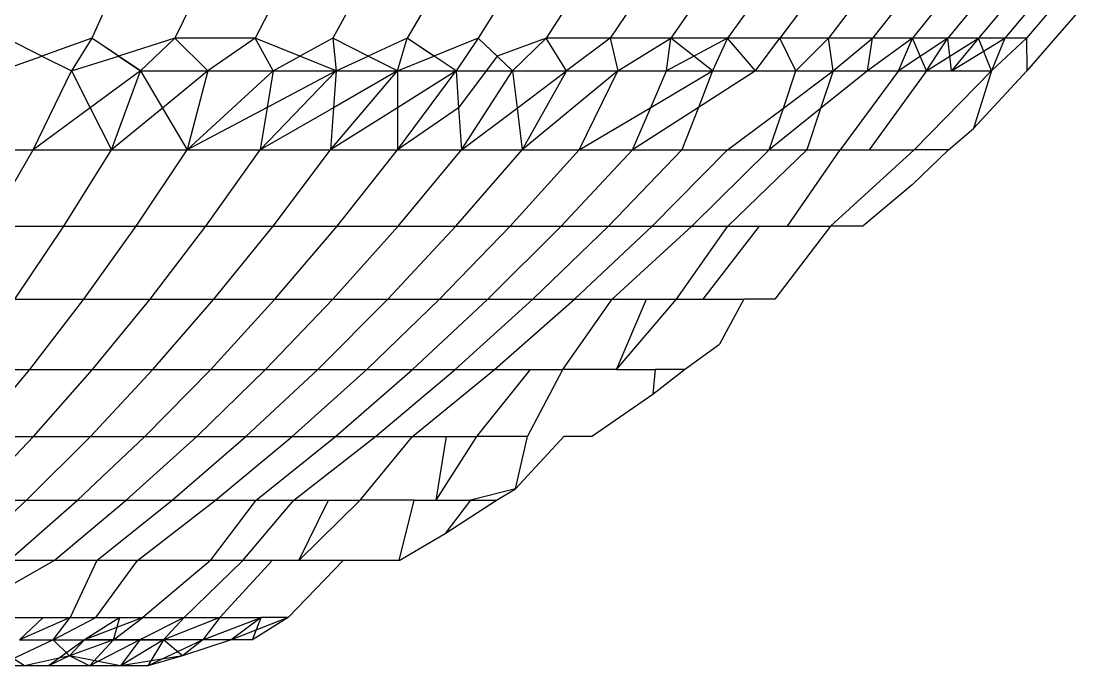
# Model space of a CAD drawing. Header units: inches. Extents: x 17 to 4615, y 5 to 3256.
# Drawn here: x 749.887 to 751.166, y 2594.355 to 2595.131 of the extents above; entities that cross this region are included whole.
import ezdxf

# ---------------------------------------------------------------- set-up
doc = ezdxf.new("R2010")
doc.units = ezdxf.units.IN
doc.header["$MEASUREMENT"] = 0

msp = doc.modelspace()

# ---------------------------------------------------------------- linework, layer by layer
for p, q in [((749.9898, 2595.1515), (749.9714, 2595.1105)), ((750.0912, 2595.1515), (750.0714, 2595.1105)), ((750.1894, 2595.1515), (750.1681, 2595.1105)), ((750.284, 2595.1515), (750.2614, 2595.1105)), ((750.3749, 2595.1515), (750.3509, 2595.1105)), ((750.4619, 2595.1515), (750.4366, 2595.1105)), ((750.5447, 2595.1515), (750.5182, 2595.1105)), ((750.6231, 2595.1515), (750.5954, 2595.1105)), ((750.6969, 2595.1515), (750.6682, 2595.1105)), ((750.766, 2595.1515), (750.7363, 2595.1105)), ((750.8303, 2595.1515), (750.7996, 2595.1105)), ((750.8894, 2595.1515), (750.8579, 2595.1105)), ((750.9434, 2595.1515), (750.9111, 2595.1105)), ((750.992, 2595.1515), (750.959, 2595.1105)), ((751.0353, 2595.1515), (751.0016, 2595.1105)), ((751.0729, 2595.1515), (751.0387, 2595.1105)), ((751.1049, 2595.1515), (751.0703, 2595.1105)), ((751.1312, 2595.1515), (751.0962, 2595.1105)), ((751.1665, 2595.1515), (751.1309, 2595.1105)), ((749.9113, 2595.0891), (749.8685, 2595.1105)), ((749.9714, 2595.1105), (749.9113, 2595.0891)), ((749.9714, 2595.1105), (749.9468, 2595.0714)), ((750.03, 2595.0714), (749.9714, 2595.1105)), ((750.0034, 2595.0891), (749.9714, 2595.1105)), ((750.0714, 2595.1105), (750.0034, 2595.0891)), ((750.0714, 2595.1105), (750.03, 2595.0714)), ((750.1681, 2595.1105), (750.0714, 2595.1105)), ((750.1109, 2595.0714), (750.0714, 2595.1105)), ((750.1681, 2595.1105), (750.1109, 2595.0714)), ((750.1896, 2595.0714), (750.1681, 2595.1105)), ((750.2218, 2595.0889), (750.1681, 2595.1105)), ((750.2614, 2595.1105), (750.2218, 2595.0889)), ((750.2614, 2595.1105), (750.2657, 2595.0714)), ((750.3041, 2595.089), (750.2614, 2595.1105)), ((750.3509, 2595.1105), (750.3041, 2595.089)), ((750.3392, 2595.0714), (750.3509, 2595.1105)), ((750.4099, 2595.0714), (750.3509, 2595.1105)), ((750.3832, 2595.0891), (750.3509, 2595.1105)), ((750.4366, 2595.1105), (750.3832, 2595.0891)), ((750.4366, 2595.1105), (750.4099, 2595.0714)), ((750.4778, 2595.0714), (750.4366, 2595.1105)), ((750.4591, 2595.0891), (750.4366, 2595.1105)), ((750.5182, 2595.1105), (750.4591, 2595.0891)), ((750.5182, 2595.1105), (750.4778, 2595.0714)), ((750.5954, 2595.1105), (750.5182, 2595.1105)), ((750.5427, 2595.0714), (750.5182, 2595.1105)), ((750.5954, 2595.1105), (750.5427, 2595.0714)), ((750.6682, 2595.1105), (750.5954, 2595.1105)), ((750.5954, 2595.1105), (750.6045, 2595.0714)), ((750.6045, 2595.0714), (750.6682, 2595.1105)), ((750.6632, 2595.0714), (750.6682, 2595.1105)), ((750.7363, 2595.1105), (750.6632, 2595.0714)), ((750.7363, 2595.1105), (750.6682, 2595.1105)), ((750.7185, 2595.0714), (750.6682, 2595.1105)), ((750.7363, 2595.1105), (750.7185, 2595.0714)), ((750.7996, 2595.1105), (750.7363, 2595.1105)), ((750.7704, 2595.0714), (750.7363, 2595.1105)), ((750.7704, 2595.0714), (750.7996, 2595.1105)), ((750.8579, 2595.1105), (750.7996, 2595.1105)), ((750.8188, 2595.0714), (750.7996, 2595.1105)), ((750.8579, 2595.1105), (750.8188, 2595.0714)), ((750.9111, 2595.1105), (750.8579, 2595.1105)), ((750.8637, 2595.0714), (750.8579, 2595.1105)), ((750.8637, 2595.0714), (750.9111, 2595.1105)), ((750.959, 2595.1105), (750.9049, 2595.0714)), ((750.9049, 2595.0714), (750.9111, 2595.1105)), ((750.959, 2595.1105), (750.9111, 2595.1105)), ((750.9425, 2595.0714), (750.959, 2595.1105)), ((751.0016, 2595.1105), (750.9425, 2595.0714)), ((751.0016, 2595.1105), (750.959, 2595.1105)), ((750.9762, 2595.0714), (750.959, 2595.1105)), ((750.9762, 2595.0714), (751.0016, 2595.1105)), ((750.9762, 2595.0714), (751.0387, 2595.1105)), ((751.0387, 2595.1105), (751.0016, 2595.1105)), ((751.0061, 2595.0714), (751.0016, 2595.1105)), ((751.0387, 2595.1105), (751.0061, 2595.0714)), ((751.0061, 2595.0714), (751.0703, 2595.1105)), ((751.0703, 2595.1105), (751.0387, 2595.1105)), ((751.0543, 2595.0714), (751.0387, 2595.1105)), ((751.0703, 2595.1105), (751.0543, 2595.0714)), ((751.0962, 2595.1105), (751.0543, 2595.0714)), ((751.0962, 2595.1105), (751.0703, 2595.1105)), ((751.0962, 2595.1105), (751.0967, 2595.0714)), ((751.1309, 2595.1105), (751.0967, 2595.0714)), ((749.8615, 2595.0714), (749.9113, 2595.0891)), ((749.9113, 2595.0891), (749.9468, 2595.0714)), ((749.9468, 2595.0714), (750.0034, 2595.0891)), ((750.0034, 2595.0891), (750.03, 2595.0714)), ((750.1896, 2595.0714), (750.2218, 2595.0889)), ((750.2657, 2595.0714), (750.2218, 2595.0889)), ((750.2657, 2595.0714), (750.3041, 2595.089)), ((750.3392, 2595.0714), (750.3041, 2595.089)), ((750.3392, 2595.0714), (750.3832, 2595.0891)), ((750.4591, 2595.0891), (750.4129, 2595.0267)), ((750.4778, 2595.0714), (750.4591, 2595.0891)), ((749.9008, 2594.9761), (749.9468, 2595.0714)), ((749.9468, 2595.0714), (749.9694, 2595.0267)), ((750.03, 2595.0714), (749.9694, 2595.0267)), ((749.995, 2594.9761), (750.03, 2595.0714)), ((750.03, 2595.0714), (750.1109, 2595.0714)), ((750.03, 2595.0714), (750.0564, 2595.0266)), ((750.1109, 2595.0714), (750.0564, 2595.0266)), ((750.0862, 2594.9761), (750.1896, 2595.0714)), ((750.1109, 2595.0714), (750.0862, 2594.9761)), ((750.1109, 2595.0714), (750.1896, 2595.0714)), ((750.2657, 2595.0714), (750.1741, 2594.9761)), ((750.1896, 2595.0714), (750.1824, 2595.0272)), ((750.2657, 2595.0714), (750.1824, 2595.0272)), ((750.1896, 2595.0714), (750.2657, 2595.0714)), ((750.2586, 2594.9761), (750.3392, 2595.0714)), ((750.2657, 2595.0714), (750.2624, 2595.027)), ((750.3392, 2595.0714), (750.2624, 2595.027)), ((750.2657, 2595.0714), (750.3392, 2595.0714)), ((750.3392, 2595.0714), (750.4099, 2595.0714)), ((750.3392, 2595.0714), (750.3393, 2595.0269)), ((750.4099, 2595.0714), (750.3393, 2595.0269)), ((750.3394, 2594.9761), (750.4099, 2595.0714)), ((750.4099, 2595.0714), (750.4778, 2595.0714)), ((750.4099, 2595.0714), (750.4129, 2595.0267)), ((750.4163, 2594.9761), (750.4778, 2595.0714)), ((750.4778, 2595.0714), (750.5427, 2595.0714)), ((750.4778, 2595.0714), (750.4832, 2595.0265)), ((750.4832, 2595.0265), (750.5427, 2595.0714)), ((750.5427, 2595.0714), (750.4892, 2594.9761)), ((750.6045, 2595.0714), (750.4892, 2594.9761)), ((750.5427, 2595.0714), (750.6045, 2595.0714)), ((750.5578, 2594.9761), (750.6045, 2595.0714)), ((750.6045, 2595.0714), (750.6632, 2595.0714)), ((750.6441, 2595.0273), (750.7185, 2595.0714)), ((750.6441, 2595.0273), (750.6632, 2595.0714)), ((750.6632, 2595.0714), (750.7185, 2595.0714)), ((750.7185, 2595.0714), (750.7014, 2595.0271)), ((750.7704, 2595.0714), (750.7014, 2595.0271)), ((750.7185, 2595.0714), (750.7704, 2595.0714)), ((750.7704, 2595.0714), (750.8188, 2595.0714)), ((750.8037, 2595.0264), (750.8637, 2595.0714)), ((750.8037, 2595.0264), (750.8188, 2595.0714)), ((750.8188, 2595.0714), (750.8637, 2595.0714)), ((750.8637, 2595.0714), (750.8486, 2595.0259)), ((750.9049, 2595.0714), (750.8486, 2595.0259)), ((750.8637, 2595.0714), (750.9049, 2595.0714)), ((750.9425, 2595.0714), (750.8722, 2594.9761)), ((750.9049, 2595.0714), (750.9425, 2595.0714)), ((750.9762, 2595.0714), (750.9072, 2594.9761)), ((750.9425, 2595.0714), (750.9762, 2595.0714)), ((750.9613, 2594.9761), (751.0543, 2595.0714)), ((750.9762, 2595.0714), (751.0061, 2595.0714)), ((751.0061, 2595.0714), (751.0543, 2595.0714)), ((751.0967, 2595.0714), (751.0325, 2595.0018)), ((751.0543, 2595.0714), (751.0325, 2595.0018)), ((749.9694, 2595.0267), (749.9008, 2594.9761)), ((749.9694, 2595.0267), (749.995, 2594.9761)), ((750.0564, 2595.0266), (749.995, 2594.9761)), ((750.0564, 2595.0266), (750.0862, 2594.9761)), ((750.1824, 2595.0272), (750.0862, 2594.9761)), ((750.1824, 2595.0272), (750.1741, 2594.9761)), ((750.2624, 2595.027), (750.1741, 2594.9761)), ((750.2624, 2595.027), (750.2586, 2594.9761)), ((750.3393, 2595.0269), (750.2586, 2594.9761)), ((750.3393, 2595.0269), (750.3394, 2594.9761)), ((750.4129, 2595.0267), (750.3394, 2594.9761)), ((750.4129, 2595.0267), (750.4163, 2594.9761)), ((750.4163, 2594.9761), (750.4832, 2595.0265)), ((750.4832, 2595.0265), (750.4892, 2594.9761)), ((750.5578, 2594.9761), (750.6441, 2595.0273)), ((750.622, 2594.9761), (750.6441, 2595.0273)), ((750.7014, 2595.0271), (750.622, 2594.9761)), ((750.7014, 2595.0271), (750.6817, 2594.9761)), ((750.7367, 2594.9761), (750.8037, 2595.0264)), ((750.7868, 2594.9761), (750.8037, 2595.0264)), ((750.8486, 2595.0259), (750.7868, 2594.9761)), ((750.8486, 2595.0259), (750.832, 2594.9761)), ((751.0023, 2594.9761), (751.0325, 2595.0018)), ((749.8037, 2594.9761), (749.9008, 2594.9761)), ((749.8478, 2594.8845), (749.9008, 2594.9761)), ((749.9008, 2594.9761), (749.995, 2594.9761)), ((749.9378, 2594.8845), (749.995, 2594.9761)), ((749.995, 2594.9761), (750.0862, 2594.9761)), ((750.0249, 2594.8845), (750.0862, 2594.9761)), ((750.0862, 2594.9761), (750.1741, 2594.9761)), ((750.1088, 2594.8845), (750.1741, 2594.9761)), ((750.1741, 2594.9761), (750.2586, 2594.9761)), ((750.1895, 2594.8845), (750.2586, 2594.9761)), ((750.2586, 2594.9761), (750.3394, 2594.9761)), ((750.2666, 2594.8845), (750.3394, 2594.9761)), ((750.3394, 2594.9761), (750.4163, 2594.9761)), ((750.34, 2594.8845), (750.4163, 2594.9761)), ((750.4096, 2594.8845), (750.4892, 2594.9761)), ((750.4163, 2594.9761), (750.4892, 2594.9761)), ((750.4751, 2594.8845), (750.5578, 2594.9761)), ((750.4892, 2594.9761), (750.5578, 2594.9761)), ((750.5364, 2594.8845), (750.622, 2594.9761)), ((750.5578, 2594.9761), (750.622, 2594.9761)), ((750.5934, 2594.8845), (750.6817, 2594.9761)), ((750.622, 2594.9761), (750.6817, 2594.9761)), ((750.6459, 2594.8845), (750.7367, 2594.9761)), ((750.6817, 2594.9761), (750.7367, 2594.9761)), ((750.6937, 2594.8845), (750.7868, 2594.9761)), ((750.7367, 2594.9761), (750.7868, 2594.9761)), ((750.7369, 2594.8845), (750.832, 2594.9761)), ((750.7868, 2594.9761), (750.832, 2594.9761)), ((750.8086, 2594.8845), (750.8722, 2594.9761)), ((750.832, 2594.9761), (750.8722, 2594.9761)), ((750.8604, 2594.8845), (750.9613, 2594.9761)), ((750.8722, 2594.9761), (750.9072, 2594.9761)), ((750.9072, 2594.9761), (750.9613, 2594.9761)), ((751.0023, 2594.9761), (750.9586, 2594.934)), ((751.0023, 2594.9761), (750.9613, 2594.9761)), ((750.9586, 2594.934), (750.8994, 2594.8845)), ((749.8478, 2594.8845), (749.9378, 2594.8845)), ((749.8789, 2594.7964), (749.9378, 2594.8845)), ((749.9378, 2594.8845), (750.0249, 2594.8845)), ((749.9617, 2594.7964), (750.0249, 2594.8845)), ((750.0249, 2594.8845), (750.1088, 2594.8845)), ((750.0415, 2594.7964), (750.1088, 2594.8845)), ((750.1088, 2594.8845), (750.1895, 2594.8845)), ((750.1182, 2594.7964), (750.1895, 2594.8845)), ((750.1895, 2594.8845), (750.2666, 2594.8845)), ((750.1916, 2594.7964), (750.2666, 2594.8845)), ((750.2614, 2594.7964), (750.34, 2594.8845)), ((750.2666, 2594.8845), (750.34, 2594.8845)), ((750.3276, 2594.7964), (750.4096, 2594.8845)), ((750.34, 2594.8845), (750.4096, 2594.8845)), ((750.3899, 2594.7964), (750.4751, 2594.8845)), ((750.4096, 2594.8845), (750.4751, 2594.8845)), ((750.4482, 2594.7964), (750.5364, 2594.8845)), ((750.4751, 2594.8845), (750.5364, 2594.8845)), ((750.5024, 2594.7964), (750.5934, 2594.8845)), ((750.5364, 2594.8845), (750.5934, 2594.8845)), ((750.5523, 2594.7964), (750.6459, 2594.8845)), ((750.5934, 2594.8845), (750.6459, 2594.8845)), ((750.5978, 2594.7964), (750.6937, 2594.8845)), ((750.6459, 2594.8845), (750.6937, 2594.8845)), ((750.6753, 2594.7964), (750.7369, 2594.8845)), ((750.6937, 2594.8845), (750.7369, 2594.8845)), ((750.7071, 2594.7964), (750.7752, 2594.8845)), ((750.7369, 2594.8845), (750.7752, 2594.8845)), ((750.7752, 2594.8845), (750.8086, 2594.8845)), ((750.8604, 2594.8845), (750.7935, 2594.7964)), ((750.8086, 2594.8845), (750.8604, 2594.8845)), ((750.8994, 2594.8845), (750.8604, 2594.8845)), ((749.8789, 2594.7964), (749.9617, 2594.7964)), ((749.8967, 2594.712), (749.9617, 2594.7964)), ((749.9617, 2594.7964), (750.0415, 2594.7964)), ((749.9723, 2594.712), (750.0415, 2594.7964)), ((750.0415, 2594.7964), (750.1182, 2594.7964)), ((750.045, 2594.712), (750.1182, 2594.7964)), ((750.1145, 2594.712), (750.1916, 2594.7964)), ((750.1182, 2594.7964), (750.1916, 2594.7964)), ((750.1806, 2594.712), (750.2614, 2594.7964)), ((750.1916, 2594.7964), (750.2614, 2594.7964)), ((750.2433, 2594.712), (750.3276, 2594.7964)), ((750.2614, 2594.7964), (750.3276, 2594.7964)), ((750.3023, 2594.712), (750.3899, 2594.7964)), ((750.3276, 2594.7964), (750.3899, 2594.7964)), ((750.3575, 2594.712), (750.4482, 2594.7964)), ((750.3899, 2594.7964), (750.4482, 2594.7964)), ((750.4089, 2594.712), (750.5024, 2594.7964)), ((750.4482, 2594.7964), (750.5024, 2594.7964)), ((750.4561, 2594.712), (750.5523, 2594.7964)), ((750.5024, 2594.7964), (750.5523, 2594.7964)), ((750.5382, 2594.712), (750.5978, 2594.7964)), ((750.5523, 2594.7964), (750.5978, 2594.7964)), ((750.5978, 2594.7964), (750.6389, 2594.7964)), ((750.6028, 2594.712), (750.6753, 2594.7964)), ((750.6028, 2594.712), (750.6389, 2594.7964)), ((750.6389, 2594.7964), (750.6753, 2594.7964)), ((750.6753, 2594.7964), (750.7071, 2594.7964)), ((750.7071, 2594.7964), (750.7563, 2594.7964)), ((750.7563, 2594.7964), (750.7269, 2594.7422)), ((750.7935, 2594.7964), (750.7563, 2594.7964)), ((750.6846, 2594.712), (750.7269, 2594.7422)), ((749.8183, 2594.712), (749.8967, 2594.712)), ((749.8301, 2594.6314), (749.8967, 2594.712)), ((749.8967, 2594.712), (749.9723, 2594.712)), ((749.9013, 2594.6314), (749.9723, 2594.712)), ((749.9698, 2594.6314), (750.045, 2594.712)), ((749.9723, 2594.712), (750.045, 2594.712)), ((750.0353, 2594.6314), (750.1145, 2594.712)), ((750.045, 2594.712), (750.1145, 2594.712)), ((750.0977, 2594.6314), (750.1806, 2594.712)), ((750.1145, 2594.712), (750.1806, 2594.712)), ((750.1568, 2594.6314), (750.2433, 2594.712)), ((750.1806, 2594.712), (750.2433, 2594.712)), ((750.2124, 2594.6314), (750.3023, 2594.712)), ((750.2433, 2594.712), (750.3023, 2594.712)), ((750.2645, 2594.6314), (750.3575, 2594.712)), ((750.3023, 2594.712), (750.3575, 2594.712)), ((750.3129, 2594.6314), (750.4089, 2594.712)), ((750.3575, 2594.6314), (750.4561, 2594.712)), ((750.3575, 2594.712), (750.4089, 2594.712)), ((750.4089, 2594.712), (750.4561, 2594.712)), ((750.4348, 2594.6314), (750.4993, 2594.712)), ((750.4561, 2594.712), (750.4993, 2594.712)), ((750.4957, 2594.6314), (750.5382, 2594.712)), ((750.4993, 2594.712), (750.5382, 2594.712)), ((750.6028, 2594.712), (750.5382, 2594.712)), ((750.6028, 2594.712), (750.6494, 2594.712)), ((750.6466, 2594.6822), (750.6846, 2594.712)), ((750.6494, 2594.712), (750.6466, 2594.6822)), ((750.6846, 2594.712), (750.6494, 2594.712)), ((750.5728, 2594.6314), (750.6466, 2594.6822)), ((749.8287, 2594.5547), (749.9013, 2594.6314)), ((749.8301, 2594.6314), (749.9013, 2594.6314)), ((749.8929, 2594.5547), (749.9698, 2594.6314)), ((749.9013, 2594.6314), (749.9698, 2594.6314)), ((749.9543, 2594.5547), (750.0353, 2594.6314)), ((749.9698, 2594.6314), (750.0353, 2594.6314)), ((750.0128, 2594.5547), (750.0977, 2594.6314)), ((750.0353, 2594.6314), (750.0977, 2594.6314)), ((750.0682, 2594.5547), (750.1568, 2594.6314)), ((750.0977, 2594.6314), (750.1568, 2594.6314)), ((750.1204, 2594.5547), (750.2124, 2594.6314)), ((750.1568, 2594.6314), (750.2124, 2594.6314)), ((750.1692, 2594.5547), (750.2645, 2594.6314)), ((750.2124, 2594.6314), (750.2645, 2594.6314)), ((750.2146, 2594.5547), (750.3129, 2594.6314)), ((750.2645, 2594.6314), (750.3129, 2594.6314)), ((750.2945, 2594.5547), (750.3575, 2594.6314)), ((750.3129, 2594.6314), (750.3575, 2594.6314)), ((750.3575, 2594.6314), (750.3981, 2594.6314)), ((750.386, 2594.5547), (750.4348, 2594.6314)), ((750.386, 2594.5547), (750.3981, 2594.6314)), ((750.3981, 2594.6314), (750.4348, 2594.6314)), ((750.4957, 2594.6314), (750.4348, 2594.6314)), ((750.5396, 2594.6314), (750.4815, 2594.5684)), ((750.4815, 2594.5684), (750.4957, 2594.6314)), ((750.5728, 2594.6314), (750.5396, 2594.6314)), ((750.4815, 2594.5684), (750.4272, 2594.5547)), ((750.4584, 2594.5547), (750.4815, 2594.5684)), ((749.8142, 2594.482), (749.8929, 2594.5547)), ((749.8287, 2594.5547), (749.8929, 2594.5547)), ((749.8714, 2594.482), (749.9543, 2594.5547)), ((749.8929, 2594.5547), (749.9543, 2594.5547)), ((749.926, 2594.482), (750.0128, 2594.5547)), ((749.9543, 2594.5547), (750.0128, 2594.5547)), ((749.9776, 2594.482), (750.0682, 2594.5547)), ((750.0128, 2594.5547), (750.0682, 2594.5547)), ((750.0263, 2594.482), (750.1204, 2594.5547)), ((750.0682, 2594.5547), (750.1204, 2594.5547)), ((750.1141, 2594.482), (750.1692, 2594.5547)), ((750.1204, 2594.5547), (750.1692, 2594.5547)), ((750.1531, 2594.482), (750.2146, 2594.5547)), ((750.1692, 2594.5547), (750.2146, 2594.5547)), ((750.2146, 2594.5547), (750.2564, 2594.5547)), ((750.2207, 2594.482), (750.2945, 2594.5547)), ((750.2207, 2594.482), (750.2564, 2594.5547)), ((750.2564, 2594.5547), (750.2945, 2594.5547)), ((750.3594, 2594.5547), (750.2945, 2594.5547)), ((750.3413, 2594.482), (750.3594, 2594.5547)), ((750.3594, 2594.5547), (750.386, 2594.5547)), ((750.386, 2594.5547), (750.4272, 2594.5547)), ((750.3968, 2594.5146), (750.4584, 2594.5547)), ((750.4272, 2594.5547), (750.3968, 2594.5146)), ((750.4272, 2594.5547), (750.4584, 2594.5547)), ((750.3413, 2594.482), (750.3968, 2594.5146)), ((749.8546, 2594.4412), (749.926, 2594.482)), ((749.926, 2594.482), (749.8714, 2594.482)), ((749.9776, 2594.482), (749.926, 2594.482)), ((749.9776, 2594.482), (749.9452, 2594.4135)), ((749.9761, 2594.4135), (750.0263, 2594.482)), ((750.0263, 2594.482), (749.9776, 2594.482)), ((750.1141, 2594.482), (750.0263, 2594.482)), ((750.1141, 2594.482), (750.0328, 2594.4135)), ((750.0827, 2594.4135), (750.1531, 2594.482)), ((750.1531, 2594.482), (750.1141, 2594.482)), ((750.1886, 2594.482), (750.1253, 2594.4135)), ((750.1886, 2594.482), (750.1531, 2594.482)), ((750.2207, 2594.482), (750.1886, 2594.482)), ((750.2739, 2594.482), (750.2077, 2594.4135)), ((750.2739, 2594.482), (750.2207, 2594.482)), ((750.3413, 2594.482), (750.2739, 2594.482)), ((749.8431, 2594.4135), (749.9127, 2594.4135)), ((749.8786, 2594.4135), (749.9127, 2594.4135)), ((749.9452, 2594.4135), (749.8845, 2594.3866)), ((749.8845, 2594.3866), (749.9127, 2594.4135)), ((749.9127, 2594.4135), (749.9452, 2594.4135)), ((749.9127, 2594.4135), (749.9761, 2594.4135)), ((749.925, 2594.3866), (749.9761, 2594.4135)), ((749.925, 2594.3866), (749.9452, 2594.4135)), ((749.9452, 2594.4135), (749.9761, 2594.4135)), ((750.0053, 2594.4135), (749.9627, 2594.3866)), ((750.0328, 2594.4135), (749.9627, 2594.3866)), ((749.9761, 2594.4135), (750.0053, 2594.4135)), ((749.9974, 2594.3866), (750.0328, 2594.4135)), ((749.9974, 2594.3866), (750.0053, 2594.4135)), ((750.0053, 2594.4135), (750.0328, 2594.4135)), ((750.0827, 2594.4135), (750.0291, 2594.3866)), ((750.0328, 2594.4135), (750.0827, 2594.4135)), ((750.1253, 2594.4135), (750.0576, 2594.3866)), ((750.0576, 2594.3866), (750.0827, 2594.4135)), ((750.0827, 2594.4135), (750.1253, 2594.4135)), ((750.1253, 2594.4135), (750.105, 2594.3866)), ((750.105, 2594.3866), (750.1752, 2594.4135)), ((750.1253, 2594.4135), (750.1752, 2594.4135)), ((750.1752, 2594.4135), (750.1392, 2594.3866)), ((750.2077, 2594.4135), (750.1392, 2594.3866)), ((750.2077, 2594.4135), (750.165, 2594.3866)), ((750.165, 2594.3866), (750.1752, 2594.4135)), ((750.2077, 2594.4135), (750.1752, 2594.4135)), ((749.8902, 2594.3554), (749.8412, 2594.3866)), ((749.925, 2594.3866), (749.8584, 2594.3554)), ((749.8845, 2594.3866), (749.925, 2594.3866)), ((749.9627, 2594.3866), (749.9191, 2594.3554)), ((749.925, 2594.3866), (749.9627, 2594.3866)), ((749.9447, 2594.3672), (749.925, 2594.3866)), ((749.9974, 2594.3866), (749.9447, 2594.3672)), ((749.9627, 2594.3866), (749.9447, 2594.3672)), ((749.9627, 2594.3866), (749.9974, 2594.3866)), ((750.0291, 2594.3866), (749.9627, 2594.3866)), ((750.0291, 2594.3866), (749.9685, 2594.3554)), ((749.9974, 2594.3866), (749.9685, 2594.3554)), ((749.9974, 2594.3866), (750.0291, 2594.3866)), ((750.0576, 2594.3866), (749.9974, 2594.3866)), ((750.0576, 2594.3866), (750.0058, 2594.3554)), ((750.0291, 2594.3866), (750.0058, 2594.3554)), ((750.0291, 2594.3866), (750.0576, 2594.3866)), ((750.105, 2594.3866), (750.0291, 2594.3866)), ((750.105, 2594.3866), (750.0389, 2594.3554)), ((750.0576, 2594.3866), (750.0389, 2594.3554)), ((750.105, 2594.3866), (750.0576, 2594.3866)), ((750.0805, 2594.3672), (750.0576, 2594.3866)), ((750.1392, 2594.3866), (750.0805, 2594.3672)), ((750.105, 2594.3866), (750.0805, 2594.3672)), ((750.1392, 2594.3866), (750.105, 2594.3866)), ((750.165, 2594.3866), (750.105, 2594.3866)), ((750.165, 2594.3866), (750.1392, 2594.3866)), ((749.9447, 2594.3672), (749.8902, 2594.3554)), ((749.9447, 2594.3672), (749.9191, 2594.3554)), ((749.9685, 2594.3554), (749.9447, 2594.3672)), ((750.0058, 2594.3554), (749.9447, 2594.3672)), ((750.0805, 2594.3672), (750.0058, 2594.3554)), ((750.0805, 2594.3672), (750.0389, 2594.3554)), ((749.8902, 2594.3554), (749.824, 2594.3554)), ((749.8902, 2594.3554), (749.8584, 2594.3554)), ((749.9191, 2594.3554), (749.8584, 2594.3554)), ((749.9191, 2594.3554), (749.8902, 2594.3554)), ((749.9685, 2594.3554), (749.9191, 2594.3554)), ((750.0058, 2594.3554), (749.9685, 2594.3554)), ((750.0389, 2594.3554), (749.9685, 2594.3554)), ((750.0389, 2594.3554), (750.0058, 2594.3554))]:
    msp.add_line(p, q)

doc.saveas('drawing.dxf')
